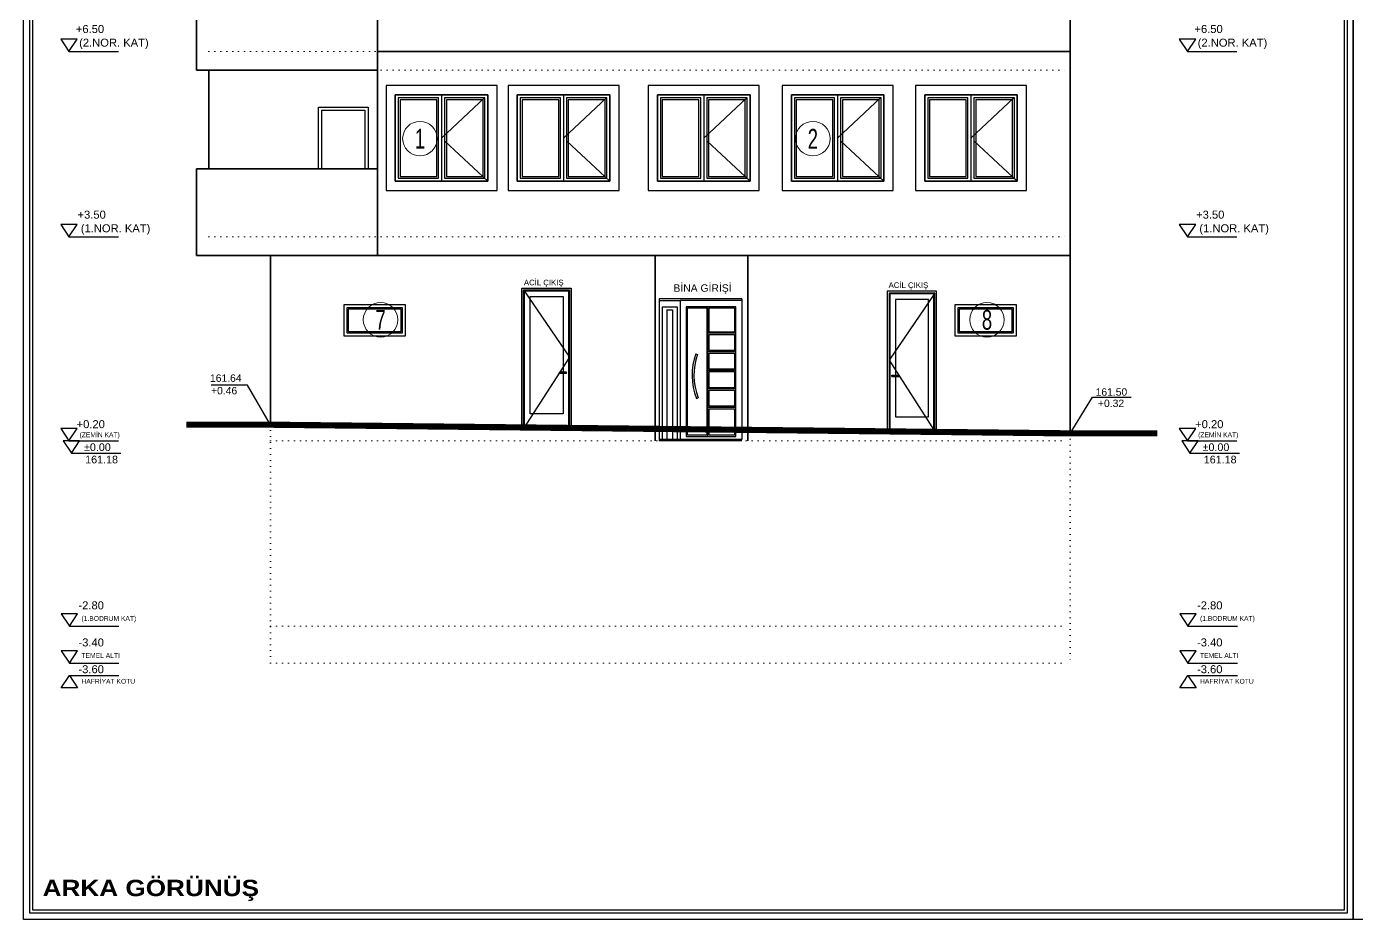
# Model space of a CAD drawing. Extents: x 386248 to 427517, y 4539405 to 4542296.
# Drawn here: x 412083 to 414237, y 4539405 to 4540850 of the extents above; entities that cross this region are included whole.
import ezdxf
from ezdxf.enums import TextEntityAlignment as Align

# ---------------------------------------------------------------- set-up
doc = ezdxf.new("R2010")
doc.units = 0
for name, pattern in [('DOT2', [3.175, 0, -3.175]), ('DUZ', [0]), ('HIDDEN', [9.525, 6.35, -3.175])]:
    doc.linetypes.add(name, pattern=pattern)
for name, color, linetype in [('DIM', 7, 'Continuous'), ('DVAR', 24, 'Continuous'), ('kapi-yazi', 140, 'Continuous'), ('pencere', 7, 'Continuous')]:
    doc.layers.add(name, color=color, linetype=linetype)
for name, color, linetype, lineweight in [('DUVAR', 4, 'Continuous', 35), ('GÖRÜNÜŞLER', 43, 'Continuous', 30), ('ince', 203, 'DUZ', 20), ('kapı', 233, 'Continuous', 25), ('KOTLAR', 63, 'Continuous', 30), ('KP', 1, 'Continuous', 30), ('SOKAK_ADI', 3, 'Continuous', 0), ('TEFRİŞ', 103, 'Continuous', 18), ('YAZI', 7, 'Continuous', 25), ('YAZILAR', 1, 'Continuous', 30)]:
    doc.layers.add(name, color=color, linetype=linetype, lineweight=lineweight)
doc.styles.add('RomanSTA', font='')
doc.styles.get("Standard").update_dxf_attribs({"font": 'arial.ttf'})
doc.styles.add('UNIV', font='', dxfattribs={"width": 0.7})
doc.styles.get('RomanSTA').set_extended_font_data('Arial')
doc.styles.get('UNIV').set_extended_font_data('Comic Sans MS')

# ---------------------------------------------------------------- blocks, each defined once
blk = doc.blocks.new('Door-Sight 04')
for p, q in [((20, 220), (100, 220)), ((20, -7), (20, 220)), ((22.9, 217.1), (97.1, 217.1)), ((22.9, -7), (22.9, 217.1)), ((24.4, 215.6), (95.6, 215.6)), ((24.4, -7), (24.4, 215.6)), ((95.6, 215.6), (95.6, -7)), ((97.1, 217.1), (97.1, -7)), ((100, 220), (100, -7)), ((33.2, 206.8), (86.8, 206.8)), ((33.2, 16.5), (33.2, 206.8)), ((86.8, 206.8), (86.8, 84)), ((92.3, 84), (80.8, 84)), ((80.8, 82), (80.8, 84)), ((92.3, 82), (80.8, 82)), ((86.8, 82), (86.8, 16.5)), ((92.3, 82), (92.3, 84)), ((86.8, 16.5), (33.2, 16.5)), ((100, -7), (20, -7))]:
    blk.add_line(p, q)
at = {"color": 8}
for p, q in [((22.9, 217.1), (97.1, 108.5)), ((97.1, 108.5), (22.9, -7))]:
    blk.add_line(p, q, dxfattribs=at)
blk = doc.blocks.new('8012SSSS')
at = {"layer": 'KP'}
for p, q in [((473388.2, 4440185.9), (473254, 4440185.9)), ((473254, 4440185.9), (473254, 4439955.9)), ((473254, 4440182.9), (473288.2, 4440182.9)), ((473259, 4440172.9), (473259, 4439957.9)), ((473259, 4440172.9), (473283.2, 4440172.9)), ((473283.2, 4440172.9), (473283.2, 4439957.9)), ((473388.2, 4440182.9), (473288.2, 4440182.9)), ((473288.2, 4440182.9), (473288.2, 4439957.9)), ((473333.2, 4439962.9), (473333.2, 4440172.9)), ((473388.2, 4440185.9), (473388.2, 4439957.9)), ((473266.4, 4440167.9), (473266.4, 4439957.9)), ((473266.4, 4440167.9), (473275.8, 4440167.9)), ((473275.8, 4440167.9), (473275.8, 4439957.9)), ((473378.2, 4440129.9), (473333.2, 4440129.9)), ((473313.4, 4440096.8), (473316.3, 4440095.8)), ((473378.2, 4440099.9), (473333.2, 4440099.9)), ((473378.2, 4440069.9), (473333.2, 4440069.9)), ((473314.5, 4440024.5), (473317.3, 4440025.6)), ((473378.2, 4440039.9), (473333.2, 4440039.9)), ((473378.2, 4440009.9), (473333.2, 4440009.9)), ((473388.2, 4439957.9), (473254, 4439957.9)), ((473388.2, 4439955.9), (473254, 4439955.9))]:
    blk.add_line(p, q, dxfattribs=at)
for points in [[(473378.2, 4440172.9), (473298.2, 4440172.9), (473298.2, 4439962.9), (473378.2, 4439962.9)], [(473300.2, 4440170.9), (473331.2, 4440170.9), (473331.2, 4439964.9), (473300.2, 4439964.9)], [(473335.2, 4440170.9), (473376.2, 4440170.9), (473376.2, 4440131.9), (473335.2, 4440131.9)], [(473335.2, 4440127.9), (473376.2, 4440127.9), (473376.2, 4440101.9), (473335.2, 4440101.9)], [(473335.2, 4440097.9), (473376.2, 4440097.9), (473376.2, 4440071.9), (473335.2, 4440071.9)], [(473335.2, 4440067.9), (473376.2, 4440067.9), (473376.2, 4440041.9), (473335.2, 4440041.9)], [(473335.2, 4440037.9), (473376.2, 4440037.9), (473376.2, 4440011.9), (473335.2, 4440011.9)], [(473335.2, 4440007.9), (473376.2, 4440007.9), (473376.2, 4439964.9), (473335.2, 4439964.9)]]:
    blk.add_lwpolyline(points, close=True, dxfattribs=at)
for radius in [103.6, 100.6]:
    blk.add_arc((473411.1, 4440062), radius, 160.4058, 201.2324, dxfattribs=at)
blk = doc.blocks.new('AKS-NO')
blk.add_circle((0, 0), 35)
at = {"color": 7, "style": 'UNIV', "width": 0.7}
blk.add_attdef('AKS-NO', text='', height=40, dxfattribs=at).set_placement((0, 0), align=Align.MIDDLE)
blk = doc.blocks.new('KOT KE')
at = {"layer": 'GÖRÜNÜŞLER'}
for p, q in [((447067, 4403103.2), (447080.3, 4403083.2)), ((447093.6, 4403103.2), (447067, 4403103.2)), ((447080.3, 4403083.2), (447093.6, 4403103.2)), ((447080.3, 4403083.2), (447160.3, 4403083.2))]:
    blk.add_line(p, q, dxfattribs=at)
blk = doc.blocks.new('KOKKK')
at = {"layer": 'GÖRÜNÜŞLER'}
for p in [(-48634.8, 135792.5), (-48534.4, 135764.2), (-48635.5, 135492.5), (-48635.5, 135442.5), (-48635.5, 135142.5), (-48635.5, 134842.5), (-48635.5, 134542.5), (-48635.5, 134212.5), (-48631.5, 134192.5), (-48634.8, 133912.5), (-48634.8, 133852.5)]:
    blk.add_blockref('KOT KE', p, dxfattribs=at)
at = {"layer": 'GÖRÜNÜŞLER', "xscale": -1, "rotation": 180}
blk.add_blockref('KOT KE', (-48634.8, 8939998.9), dxfattribs=at)
at = {"layer": 'KOTLAR', "color": 1, "linetype": 'Continuous'}
for s, height, p in [('+16.00', 12.96, (398460.2, 4538903.2)), ('ASANSÖR KULE', 7.776, (398465, 4538884.6)), ('+15.72', 12.96, (398563.5, 4538870.8)), ('MAHYA', 7.78, (398568.4, 4538852.3)), ('+13.00', 12.96, (398462.3, 4538600.6)), ('PARAPET', 7.78, (398467.1, 4538582.1)), ('+12.50', 12.96, (398459.5, 4538550.4)), ('(ÇATI ARASI PİYESİ )', 7.776, (398464.3, 4538531.8)), ('+9.50', 12.96, (398460.8, 4538257)), ('(3.NOR. KAT)', 12.96, (398466.1, 4538234.8)), ('+6.50', 12.96, (398456, 4537955.8)), ('(2.NOR. KAT)', 12.96, (398461.3, 4537933.7)), ('+3.50', 12.96, (398458.7, 4537655.3)), ('(1.NOR. KAT)', 12.96, (398464, 4537633.2)), ('+0.20', 12.96, (398457.2, 4537316.1)), ('(ZEMİN KAT)', 7.776, (398462, 4537301.5)), ('-2.80', 12.96, (398460.2, 4537022.8)), ('(1.BODRUM KAT)', 7.776, (398465.1, 4537004.2)), ('-3.40', 12.96, (398460.2, 4536962.8)), ('TEMEL ALTI', 7.78, (398465.1, 4536944.2)), ('-3.60', 12.96, (398460.2, 4536919.4)), ('HAFRİYAT KOTU', 7.776, (398465.1, 4536902.5))]:
    blk.add_text(s, height=height, rotation=360, dxfattribs=at).set_placement(p)
at = {"layer": 'YAZI', "color": 20, "linetype": 'Continuous'}
for s, p in [('%%p0.00', (398469.2, 4537279.1)), ('161.18', (398471.1, 4537259.1))]:
    blk.add_text(s, height=12.44, dxfattribs=at).set_placement(p)

msp = doc.modelspace()

# ---------------------------------------------------------------- linework, layer by layer
at = {"layer": 'DUVAR'}
for p, q in [((413773.139, 4541110.014), (413773.139, 4540810.014)), ((412651.526, 4540810.014), (413773.139, 4540810.014)), ((413773.139, 4540810.014), (413773.139, 4540510.014)), ((412378.644, 4540780.014), (412378.644, 4540620.014)), ((413773.139, 4540510.014), (413773.139, 4540192.014)), ((412378.644, 4540480.014), (413773.139, 4540480.014)), ((412478.644, 4540480.014), (412478.644, 4540206.014)), ((413101.526, 4540180.014), (413101.526, 4540480.014)), ((413251.526, 4540180.014), (413251.526, 4540480.014))]:
    msp.add_line(p, q, dxfattribs=at)
for points in [[(412651.526, 4540780.014), (412651.526, 4540920.014), (412358.644, 4540920.014), (412358.644, 4540780.014), (412378.644, 4540780.014)], [(412378.644, 4540780.014), (412651.526, 4540780.014), (412651.526, 4540620.014)], [(412651.526, 4540480.014), (412651.526, 4540620.014), (412358.644, 4540620.014), (412358.644, 4540480.014), (412378.644, 4540480.014)]]:
    msp.add_lwpolyline(points, dxfattribs=at)
at = {"layer": 'DVAR'}
for points in [[(412845.505, 4540755.014), (412665.52, 4540755.014), (412665.52, 4540585.014), (412845.505, 4540585.014)], [(413043.005, 4540755.014), (412863.02, 4540755.014), (412863.02, 4540585.014), (413043.005, 4540585.014)], [(413270.005, 4540755.014), (413090.02, 4540755.014), (413090.02, 4540585.014), (413270.005, 4540585.014)], [(413486.896, 4540755.014), (413306.911, 4540755.014), (413306.911, 4540585.014), (413486.896, 4540585.014)], [(413702.805, 4540755.014), (413522.82, 4540755.014), (413522.82, 4540585.014), (413702.805, 4540585.014)], [(412830.505, 4540740.014), (412680.52, 4540740.014), (412680.52, 4540600.014), (412830.505, 4540600.014)], [(413028.005, 4540740.014), (412878.02, 4540740.014), (412878.02, 4540600.014), (413028.005, 4540600.014)], [(413255.005, 4540740.014), (413105.02, 4540740.014), (413105.02, 4540600.014), (413255.005, 4540600.014)], [(413471.896, 4540740.014), (413321.911, 4540740.014), (413321.911, 4540600.014), (413471.896, 4540600.014)], [(413687.805, 4540740.014), (413537.82, 4540740.014), (413537.82, 4540600.014), (413687.805, 4540600.014)]]:
    msp.add_lwpolyline(points, close=True, dxfattribs=at)
at = {"layer": 'ince', "linetype": 'DOT2', "ltscale": 3}
for p, q in [((412378.644, 4540810.014), (413773.139, 4540810.014)), ((412378.644, 4540780.014), (413773.139, 4540780.014)), ((412378.644, 4540510.014), (413773.139, 4540510.014)), ((412478.644, 4540206.014), (412478.644, 4539820.014)), ((413773.139, 4540192.014), (413773.139, 4539820.014)), ((412478.644, 4540180.014), (413773.139, 4540180.014)), ((412478.644, 4539880.014), (413773.139, 4539880.014)), ((412478.644, 4539820.014), (413773.139, 4539820.014))]:
    msp.add_line(p, q, dxfattribs=at)
at = {"layer": 'kapı'}
for points in [[(412556.346, 4540620.014), (412556.346, 4540720.014), (412636.346, 4540720.014), (412636.346, 4540620.014)], [(412561.346, 4540620.014), (412561.346, 4540715.014), (412631.346, 4540715.014), (412631.346, 4540620.014)]]:
    msp.add_lwpolyline(points, dxfattribs=at)
for points in [[(412697.087, 4540400.014), (412597.087, 4540400.014), (412597.087, 4540350.014), (412697.087, 4540350.014)], [(413686.467, 4540400.014), (413586.467, 4540400.014), (413586.467, 4540350.014), (413686.467, 4540350.014)], [(412692.087, 4540395.014), (412602.087, 4540395.014), (412602.087, 4540355.014), (412692.087, 4540355.014)], [(412690.087, 4540393.014), (412604.087, 4540393.014), (412604.087, 4540357.014), (412690.087, 4540357.014)], [(413681.467, 4540395.014), (413591.467, 4540395.014), (413591.467, 4540355.014), (413681.467, 4540355.014)], [(413679.467, 4540393.014), (413593.467, 4540393.014), (413593.467, 4540357.014), (413679.467, 4540357.014)]]:
    msp.add_lwpolyline(points, close=True, dxfattribs=at)
at = {"layer": 'pencere', "color": 7}
for p, q in [((412680.505, 4540740.014), (412680.52, 4540740.014)), ((412680.505, 4540600.014), (412680.505, 4540740.014)), ((412680.52, 4540740.014), (412680.52, 4540600.014)), ((412680.52, 4540740.014), (412755.446, 4540740.014)), ((412685.348, 4540735.014), (412685.351, 4540735.014)), ((412685.348, 4540735.014), (412685.348, 4540605.014)), ((412685.351, 4540735.014), (412685.351, 4540605.014)), ((412750.617, 4540735.014), (412685.351, 4540735.014)), ((412688.248, 4540732.014), (412688.253, 4540732.014)), ((412688.248, 4540732.014), (412688.248, 4540608.014)), ((412688.253, 4540732.014), (412688.253, 4540608.014)), ((412747.723, 4540732.014), (412688.253, 4540732.014)), ((412747.723, 4540608.014), (412747.723, 4540732.014)), ((412750.617, 4540605.014), (412750.617, 4540735.014)), ((412755.446, 4540740.014), (412755.446, 4540600.014)), ((412755.446, 4540740.014), (412830.505, 4540740.014)), ((412760.274, 4540735.014), (412760.277, 4540735.014)), ((412760.274, 4540735.014), (412760.274, 4540605.014)), ((412760.277, 4540735.014), (412760.277, 4540605.014)), ((412825.692, 4540735.014), (412760.277, 4540735.014)), ((412763.174, 4540732.014), (412763.178, 4540732.014)), ((412763.174, 4540732.014), (412763.174, 4540608.014)), ((412763.178, 4540732.014), (412763.178, 4540608.014)), ((412822.797, 4540732.014), (412763.178, 4540732.014)), ((412822.797, 4540608.014), (412822.797, 4540732.014)), ((412825.692, 4540605.014), (412825.692, 4540735.014)), ((412830.505, 4540740.014), (412830.505, 4540600.014)), ((412878.005, 4540740.014), (412878.02, 4540740.014)), ((412878.005, 4540600.014), (412878.005, 4540740.014)), ((412878.02, 4540740.014), (412878.02, 4540600.014)), ((412878.02, 4540740.014), (412952.946, 4540740.014)), ((412882.848, 4540735.014), (412882.851, 4540735.014)), ((412882.848, 4540735.014), (412882.848, 4540605.014)), ((412882.851, 4540735.014), (412882.851, 4540605.014)), ((412948.117, 4540735.014), (412882.851, 4540735.014)), ((412885.748, 4540732.014), (412885.753, 4540732.014)), ((412885.748, 4540732.014), (412885.748, 4540608.014)), ((412885.753, 4540732.014), (412885.753, 4540608.014)), ((412945.223, 4540732.014), (412885.753, 4540732.014)), ((412945.223, 4540608.014), (412945.223, 4540732.014)), ((412948.117, 4540605.014), (412948.117, 4540735.014)), ((412952.946, 4540740.014), (412952.946, 4540600.014)), ((412952.946, 4540740.014), (413028.005, 4540740.014)), ((412957.774, 4540735.014), (412957.777, 4540735.014)), ((412957.774, 4540735.014), (412957.774, 4540605.014)), ((412957.777, 4540735.014), (412957.777, 4540605.014)), ((413023.192, 4540735.014), (412957.777, 4540735.014)), ((412960.674, 4540732.014), (412960.678, 4540732.014)), ((412960.674, 4540732.014), (412960.674, 4540608.014)), ((412960.678, 4540732.014), (412960.678, 4540608.014)), ((413020.297, 4540732.014), (412960.678, 4540732.014)), ((413020.297, 4540608.014), (413020.297, 4540732.014)), ((413023.192, 4540605.014), (413023.192, 4540735.014)), ((413028.005, 4540740.014), (413028.005, 4540600.014)), ((413105.005, 4540740.014), (413105.02, 4540740.014)), ((413105.005, 4540600.014), (413105.005, 4540740.014)), ((413105.02, 4540740.014), (413105.02, 4540600.014)), ((413105.02, 4540740.014), (413179.946, 4540740.014)), ((413109.848, 4540735.014), (413109.851, 4540735.014)), ((413109.848, 4540735.014), (413109.848, 4540605.014)), ((413109.851, 4540735.014), (413109.851, 4540605.014)), ((413175.117, 4540735.014), (413109.851, 4540735.014)), ((413112.748, 4540732.014), (413112.753, 4540732.014)), ((413112.748, 4540732.014), (413112.748, 4540608.014)), ((413112.753, 4540732.014), (413112.753, 4540608.014)), ((413172.223, 4540732.014), (413112.753, 4540732.014)), ((413172.223, 4540608.014), (413172.223, 4540732.014)), ((413175.117, 4540605.014), (413175.117, 4540735.014)), ((413179.946, 4540740.014), (413179.946, 4540600.014)), ((413179.946, 4540740.014), (413255.005, 4540740.014)), ((413184.774, 4540735.014), (413184.777, 4540735.014)), ((413184.774, 4540735.014), (413184.774, 4540605.014)), ((413184.777, 4540735.014), (413184.777, 4540605.014)), ((413250.192, 4540735.014), (413184.777, 4540735.014)), ((413187.674, 4540732.014), (413187.678, 4540732.014)), ((413187.674, 4540732.014), (413187.674, 4540608.014)), ((413187.678, 4540732.014), (413187.678, 4540608.014)), ((413247.297, 4540732.014), (413187.678, 4540732.014)), ((413247.297, 4540608.014), (413247.297, 4540732.014)), ((413250.192, 4540605.014), (413250.192, 4540735.014)), ((413255.005, 4540740.014), (413255.005, 4540600.014)), ((413321.896, 4540740.014), (413321.911, 4540740.014)), ((413321.896, 4540600.014), (413321.896, 4540740.014)), ((413321.911, 4540740.014), (413321.911, 4540600.014)), ((413321.911, 4540740.014), (413396.837, 4540740.014)), ((413326.739, 4540735.014), (413326.742, 4540735.014)), ((413326.739, 4540735.014), (413326.739, 4540605.014)), ((413326.742, 4540735.014), (413326.742, 4540605.014)), ((413392.008, 4540735.014), (413326.742, 4540735.014)), ((413329.639, 4540732.014), (413329.644, 4540732.014)), ((413329.639, 4540732.014), (413329.639, 4540608.014)), ((413329.644, 4540732.014), (413329.644, 4540608.014)), ((413389.114, 4540732.014), (413329.644, 4540732.014)), ((413389.114, 4540608.014), (413389.114, 4540732.014)), ((413392.008, 4540605.014), (413392.008, 4540735.014)), ((413396.837, 4540740.014), (413396.837, 4540600.014)), ((413396.837, 4540740.014), (413471.896, 4540740.014)), ((413401.665, 4540735.014), (413401.668, 4540735.014)), ((413401.665, 4540735.014), (413401.665, 4540605.014)), ((413401.668, 4540735.014), (413401.668, 4540605.014)), ((413467.083, 4540735.014), (413401.668, 4540735.014)), ((413404.565, 4540732.014), (413404.569, 4540732.014)), ((413404.565, 4540732.014), (413404.565, 4540608.014)), ((413404.569, 4540732.014), (413404.569, 4540608.014)), ((413464.188, 4540732.014), (413404.569, 4540732.014)), ((413464.188, 4540608.014), (413464.188, 4540732.014)), ((413467.083, 4540605.014), (413467.083, 4540735.014)), ((413471.896, 4540740.014), (413471.896, 4540600.014)), ((413537.805, 4540740.014), (413537.82, 4540740.014)), ((413537.805, 4540600.014), (413537.805, 4540740.014)), ((413537.82, 4540740.014), (413537.82, 4540600.014)), ((413537.82, 4540740.014), (413612.746, 4540740.014)), ((413542.648, 4540735.014), (413542.651, 4540735.014)), ((413542.648, 4540735.014), (413542.648, 4540605.014)), ((413542.651, 4540735.014), (413542.651, 4540605.014)), ((413607.917, 4540735.014), (413542.651, 4540735.014)), ((413545.548, 4540732.014), (413545.553, 4540732.014)), ((413545.548, 4540732.014), (413545.548, 4540608.014)), ((413545.553, 4540732.014), (413545.553, 4540608.014)), ((413605.023, 4540732.014), (413545.553, 4540732.014)), ((413605.023, 4540608.014), (413605.023, 4540732.014)), ((413607.917, 4540605.014), (413607.917, 4540735.014)), ((413612.746, 4540740.014), (413612.746, 4540600.014)), ((413612.746, 4540740.014), (413687.805, 4540740.014)), ((413617.574, 4540735.014), (413617.577, 4540735.014)), ((413617.574, 4540735.014), (413617.574, 4540605.014)), ((413617.577, 4540735.014), (413617.577, 4540605.014)), ((413682.992, 4540735.014), (413617.577, 4540735.014)), ((413620.474, 4540732.014), (413620.478, 4540732.014)), ((413620.474, 4540732.014), (413620.474, 4540608.014)), ((413620.478, 4540732.014), (413620.478, 4540608.014)), ((413680.098, 4540732.014), (413620.478, 4540732.014)), ((413680.098, 4540608.014), (413680.098, 4540732.014)), ((413682.992, 4540605.014), (413682.992, 4540735.014)), ((413687.805, 4540740.014), (413687.805, 4540600.014)), ((412680.52, 4540600.014), (412680.505, 4540600.014)), ((412755.446, 4540600.014), (412680.52, 4540600.014)), ((412685.351, 4540605.014), (412685.348, 4540605.014)), ((412685.351, 4540605.014), (412750.617, 4540605.014)), ((412688.253, 4540608.014), (412688.248, 4540608.014)), ((412688.253, 4540608.014), (412747.723, 4540608.014)), ((412830.505, 4540600.014), (412755.446, 4540600.014)), ((412760.277, 4540605.014), (412760.274, 4540605.014)), ((412760.277, 4540605.014), (412825.692, 4540605.014)), ((412763.178, 4540608.014), (412763.174, 4540608.014)), ((412763.178, 4540608.014), (412822.797, 4540608.014)), ((412878.02, 4540600.014), (412878.005, 4540600.014)), ((412952.946, 4540600.014), (412878.02, 4540600.014)), ((412882.851, 4540605.014), (412882.848, 4540605.014)), ((412882.851, 4540605.014), (412948.117, 4540605.014)), ((412885.753, 4540608.014), (412885.748, 4540608.014)), ((412885.753, 4540608.014), (412945.223, 4540608.014)), ((413028.005, 4540600.014), (412952.946, 4540600.014)), ((412957.777, 4540605.014), (412957.774, 4540605.014)), ((412957.777, 4540605.014), (413023.192, 4540605.014)), ((412960.678, 4540608.014), (412960.674, 4540608.014)), ((412960.678, 4540608.014), (413020.297, 4540608.014)), ((413105.02, 4540600.014), (413105.005, 4540600.014)), ((413179.946, 4540600.014), (413105.02, 4540600.014)), ((413109.851, 4540605.014), (413109.848, 4540605.014)), ((413109.851, 4540605.014), (413175.117, 4540605.014)), ((413112.753, 4540608.014), (413112.748, 4540608.014)), ((413112.753, 4540608.014), (413172.223, 4540608.014)), ((413255.005, 4540600.014), (413179.946, 4540600.014)), ((413184.777, 4540605.014), (413184.774, 4540605.014)), ((413184.777, 4540605.014), (413250.192, 4540605.014)), ((413187.678, 4540608.014), (413187.674, 4540608.014)), ((413187.678, 4540608.014), (413247.297, 4540608.014)), ((413321.911, 4540600.014), (413321.896, 4540600.014)), ((413396.837, 4540600.014), (413321.911, 4540600.014)), ((413326.742, 4540605.014), (413326.739, 4540605.014)), ((413326.742, 4540605.014), (413392.008, 4540605.014)), ((413329.644, 4540608.014), (413329.639, 4540608.014)), ((413329.644, 4540608.014), (413389.114, 4540608.014)), ((413471.896, 4540600.014), (413396.837, 4540600.014)), ((413401.668, 4540605.014), (413401.665, 4540605.014)), ((413401.668, 4540605.014), (413467.083, 4540605.014)), ((413404.569, 4540608.014), (413404.565, 4540608.014)), ((413404.569, 4540608.014), (413464.188, 4540608.014)), ((413537.82, 4540600.014), (413537.805, 4540600.014)), ((413612.746, 4540600.014), (413537.82, 4540600.014)), ((413542.651, 4540605.014), (413542.648, 4540605.014)), ((413542.651, 4540605.014), (413607.917, 4540605.014)), ((413545.553, 4540608.014), (413545.548, 4540608.014)), ((413545.553, 4540608.014), (413605.023, 4540608.014)), ((413687.805, 4540600.014), (413612.746, 4540600.014)), ((413617.577, 4540605.014), (413617.574, 4540605.014)), ((413617.577, 4540605.014), (413682.992, 4540605.014)), ((413620.478, 4540608.014), (413620.474, 4540608.014)), ((413620.478, 4540608.014), (413680.098, 4540608.014))]:
    msp.add_line(p, q, dxfattribs=at)
at = {"layer": 'pencere', "color": 251, "linetype": 'HIDDEN', "ltscale": 15}
for points in [[(412755.446, 4540670.014), (412830.505, 4540740.014), (412830.505, 4540600.014), (412755.446, 4540670.014)], [(412952.946, 4540670.014), (413028.005, 4540740.014), (413028.005, 4540600.014), (412952.946, 4540670.014)], [(413179.946, 4540670.014), (413255.005, 4540740.014), (413255.005, 4540600.014), (413179.946, 4540670.014)], [(413396.837, 4540670.014), (413471.896, 4540740.014), (413471.896, 4540600.014), (413396.837, 4540670.014)], [(413612.746, 4540670.014), (413687.805, 4540740.014), (413687.805, 4540600.014), (413612.746, 4540670.014)]]:
    msp.add_lwpolyline(points, dxfattribs=at)
at = {"layer": 'pencere'}
for points in [[(412478.644, 4540206.014), (412440.921, 4540269.832), (412382.399, 4540269.832)], [(413773.139, 4540192.014), (413809.64, 4540250.56), (413872.429, 4540250.56)]]:
    msp.add_lwpolyline(points, dxfattribs=at)
at = {"layer": 'SOKAK_ADI', "const_width": 10}
for points in [[(412478.644, 4540206.014), (412341.824, 4540206.014)], [(412478.644, 4540206.014), (413773.139, 4540192.014)], [(413773.139, 4540192.014), (413914.48, 4540192.014)]]:
    msp.add_lwpolyline(points, dxfattribs=at)
at = {"layer": 'YAZILAR', "color": 133, "ltscale": 5}
for points in [[(412078.398, 4542295.7), (414231.928, 4542295.7), (414231.928, 4539405.231), (412078.398, 4539405.231)], [(414231.928, 4542295.7), (416081.074, 4542295.7), (416081.074, 4539405.231), (414231.928, 4539405.231)], [(412088.398, 4542285.7), (414221.928, 4542285.7), (414221.928, 4539415.231), (412088.398, 4539415.231)], [(412093.398, 4542280.7), (414216.928, 4542280.7), (414216.928, 4539420.231), (412093.398, 4539420.231)]]:
    msp.add_lwpolyline(points, close=True, dxfattribs=at)

# ---------------------------------------------------------------- block references
at = {"layer": 'DIM'}
for name, p in [('KOKKK', (13707.169, 2884.313)), ('KOKKK', (15518.621, 2884.313)), ('8012SSSS', (-60146.428, 100224.078))]:
    msp.add_blockref(name, p, dxfattribs=at)
at = {"layer": 'kapı'}
msp.add_blockref('Door-Sight 04', (412865.459, 4540207.014), dxfattribs=at)
at = {"layer": 'kapı', "xscale": -1}
msp.add_blockref('Door-Sight 04', (413577.127, 4540202.014), dxfattribs=at)
at = {"layer": 'TEFRİŞ', "xscale": 0.7999999999883585, "yscale": 0.7999999998137355, "zscale": 0.7999999999992724}
for p, values in [((412720.395, 4540669.105), {'AKS-NO': '1'}), ((413356.688, 4540669.105), {'AKS-NO': '2'}), ((412656.686, 4540375.866), {'AKS-NO': '7'}), ((413638.691, 4540375.866), {'AKS-NO': '8'})]:
    msp.add_blockref('AKS-NO', p, dxfattribs=at).add_auto_attribs(values)

# ---------------------------------------------------------------- texts
at = {"layer": 'kapi-yazi'}
for p in [(412920.869, 4540436.172), (413511.455, 4540431.964)]:
    msp.add_text('ACİL ÇIKIŞ', height=9, rotation=0.000003, dxfattribs=at).set_placement(p, align=Align.MIDDLE_CENTER)
at = {"layer": 'KOTLAR', "color": 1, "linetype": 'Continuous'}
for s, rotation, p in [('161.64', 0.166766, (412380.369, 4540275.372)), ('+0.46', 359.833234, (412382.062, 4540255.239)), ('161.50', 0.166766, (413814.555, 4540252.901)), ('+0.32', 359.833234, (413818.369, 4540234.758))]:
    msp.add_text(s, height=12, rotation=rotation, dxfattribs=at).set_placement(p)
at = {"layer": 'YAZI', "color": 0}
msp.add_text('BİNA GİRİŞİ', height=12, dxfattribs=at).set_placement((413178.024, 4540421.264), align=Align.CENTER)
at = {"layer": 'YAZILAR', "color": 0, "insert": (412109.351, 4539469.362), "char_height": 26.47628, "width": 2523.05289, "attachment_point": 1, "style": 'RomanSTA'}
msp.add_mtext('{\\fArial Black|b0|i0|c162|p34;ARKA GÖRÜNÜŞ}', dxfattribs=at)

doc.saveas('drawing.dxf')
